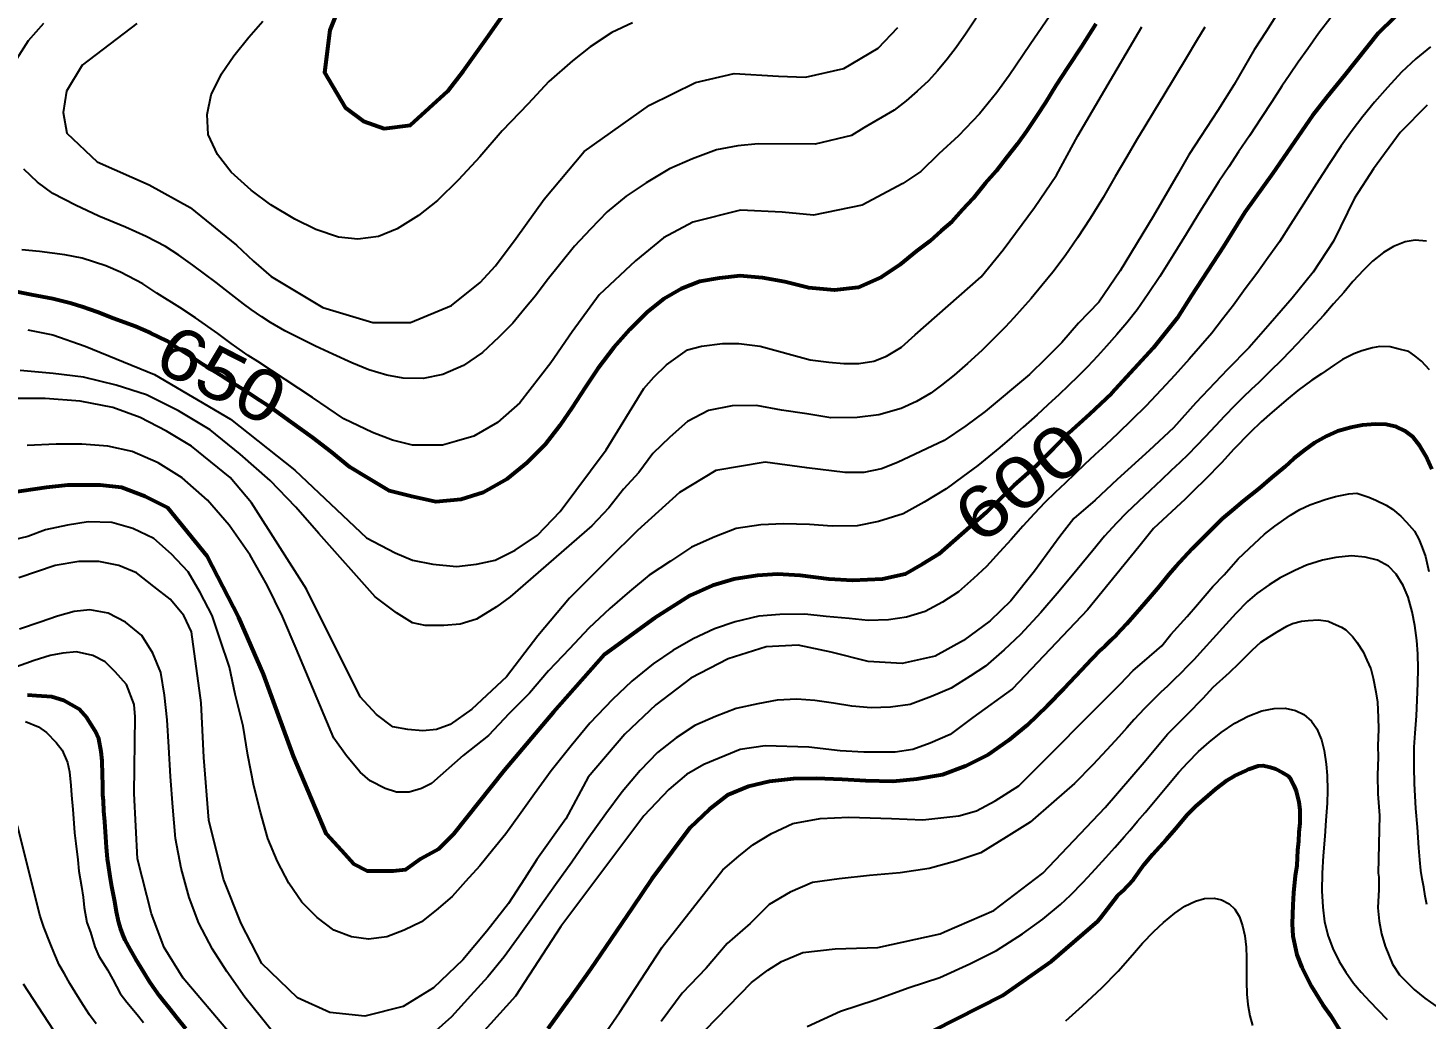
# Model space of a CAD drawing. Header units: metres. Extents: x 552626 to 559174, y 1843804 to 1852371.
# Drawn here: x 557642.8 to 558106.5, y 1846010.2 to 1846339 of the extents above; entities that cross this region are included whole.
import ezdxf
from ezdxf.enums import TextEntityAlignment as Align

# ---------------------------------------------------------------- set-up
doc = ezdxf.new("R2010")
doc.units = ezdxf.units.M
doc.header["$LTSCALE"] = 6.8
doc.layers.add('1', color=7, linetype='Continuous', lineweight=25)
doc.layers.add('2', color=7, linetype='Continuous', lineweight=53)
doc.layers.add('4', color=7, linetype='Continuous')

msp = doc.modelspace()

# ---------------------------------------------------------------- linework, layer by layer
at = {"layer": '1'}
for points in [[(558061.19, 1846350.17), (558053.4, 1846337.84), (558049.42, 1846331.73), (558042.8, 1846320.26), (558037.41, 1846311.68), (558031.73, 1846303.06), (558027.76, 1846296.96), (558024.22, 1846290.77), (558015.94, 1846276.51), (558004.98, 1846258.46), (557997.94, 1846248.09), (557991.2, 1846241.06), (557985.69, 1846234.62), (557980.31, 1846229.34), (557974.93, 1846224.07), (557960.24, 1846211.74), (557953.78, 1846207.05), (557946.63, 1846202.12), (557931.21, 1846194.85), (557925.82, 1846192.77), (557920.01, 1846191.52), (557913.8, 1846191.52), (557901.13, 1846193.13), (557887.22, 1846194.95), (557870.9, 1846192.16), (557858.87, 1846184.93), (557844.93, 1846172.32), (557835.05, 1846162.63), (557822.36, 1846149.83), (557811.83, 1846137.38), (557801.43, 1846123.8), (557790.02, 1846113.04), (557782.82, 1846107.97), (557778.26, 1846106.3), (557773.7, 1846105.89), (557768.72, 1846106.3), (557763.75, 1846107.14), (557758.36, 1846111.29), (557752.97, 1846117.11), (557735.12, 1846152.85), (557716.88, 1846181.54), (557709.83, 1846189.85), (557696.98, 1846200.25)], [(557982.94, 1846344.82), (557975.16, 1846333.49), (557968.25, 1846323.28), (557964.08, 1846317.59), (557958.35, 1846310.54), (557951.36, 1846303.2), (557944.92, 1846297.22), (557938.89, 1846291.43), (557932.93, 1846287.38), (557919.45, 1846280.22), (557903.34, 1846276.91), (557892.86, 1846277.9), (557879.12, 1846278.62), (557863.23, 1846274.62), (557853.54, 1846269.38), (557844.29, 1846261.75), (557832.19, 1846250.46), (557823.22, 1846238.26), (557816.18, 1846227.89), (557805.91, 1846214.68), (557798.53, 1846208.15), (557790.66, 1846203.57), (557784.85, 1846201.91), (557780.29, 1846200.66), (557775.73, 1846200.66), (557770.34, 1846200.66), (557763.71, 1846202.33), (557757.08, 1846204.82), (557747.54, 1846209.39), (557737.18, 1846216.46), (557719, 1846228.35), (557715.8, 1846230.32), (557710.17, 1846234.37), (557705.77, 1846237.62), (557698.37, 1846242.86), (557693.1, 1846246.29), (557685.48, 1846251.03), (557680.82, 1846254.15), (557673.5, 1846257.98), (557668.58, 1846260.12), (557660.76, 1846262.65), (557655.02, 1846263.74), (557646.61, 1846264.87), (557640.76, 1846265.37)], [(557957.23, 1846342.25), (557953.89, 1846337.32), (557950.59, 1846332.58), (557947.59, 1846328.61), (557944.45, 1846324.77), (557941.41, 1846321.45), (557937.73, 1846318.01), (557934.07, 1846314.79), (557930.06, 1846311.73), (557920.01, 1846305.85), (557915.87, 1846303.36), (557903.85, 1846300.45), (557884.92, 1846300.57)], [(558074.92, 1846342.5), (558070.84, 1846337.14), (558067.31, 1846332.07), (558064.03, 1846327.66), (558061.28, 1846323.55), (558058.68, 1846319.76), (558055.31, 1846314.52), (558051.9, 1846309.32), (558047.91, 1846303.22)], [(557639.06, 1846328.77), (557642.91, 1846334.86), (557648.01, 1846340.63)], [(557642.67, 1846238.91), (557650.96, 1846237.25), (557661.74, 1846233.51), (557684.78, 1846224.08), (557709.88, 1846209.19), (557731.3, 1846192.3), (557755.01, 1846169.9), (557764.55, 1846164.91), (557770.35, 1846162.42), (557776.99, 1846161.17), (557784.86, 1846160.34), (557791.5, 1846161.17), (557797.72, 1846162.42), (557804.35, 1846165.74), (557811.81, 1846170.73), (557819.27, 1846178.63), (557834.58, 1846199.04), (557847.05, 1846219.38), (557850.37, 1846223.12), (557854.51, 1846227.27), (557861.56, 1846232.26), (557866.12, 1846233.51), (557873.17, 1846234.34), (557878.56, 1846234.34), (557885.61, 1846233.51), (557902.19, 1846228.94), (557908.41, 1846228.11), (557913.38, 1846227.69), (557918.36, 1846227.69), (557923.33, 1846228.52), (557927.48, 1846230.18), (557932.45, 1846233.1), (557937.01, 1846237.25), (557958.95, 1846256.42), (557966.16, 1846265.38), (557976.61, 1846279.48), (557983.9, 1846290.17), (557991.03, 1846303.28), (557998.84, 1846316.62), (558012.23, 1846339.43)], [(557678.88, 1846340.49), (557660.77, 1846326.72), (557655.53, 1846318.02), (557654.4, 1846310.98), (557655.7, 1846304.1), (557665.66, 1846294.56), (557683, 1846286.96), (557696.59, 1846279.46), (557711.95, 1846267.01), (557717.51, 1846261.67), (557723.47, 1846256.53), (557740.57, 1846246.31), (557757.14, 1846241.34), (557769.65, 1846241.33), (557783.18, 1846246.9), (557792.72, 1846254.57), (557797.78, 1846260.09), (557804.67, 1846269.29), (557813.97, 1846282.24), (557827.24, 1846297.99), (557848.89, 1846313.36), (557864.19, 1846320.88), (557877.03, 1846323.93), (557891.66, 1846323.03), (557900.61, 1846322.71), (557913.33, 1846325.6), (557924.71, 1846332.35), (557931.32, 1846339.21)], [(557843.27, 1846340.72), (557836.46, 1846337.47), (557829.27, 1846332.76), (557823.42, 1846328.15), (557815.54, 1846321.28), (557808.65, 1846313.9), (557800.05, 1846304.9), (557792.68, 1846296.26), (557785.58, 1846288.6), (557778.55, 1846281.77), (557772.26, 1846276.79), (557765.26, 1846272.38), (557759.03, 1846269.86), (557752.18, 1846268.91), (557745.77, 1846269.67), (557738.22, 1846272.19), (557731.26, 1846275.55), (557723.33, 1846280.37), (557716.77, 1846285.21), (557710.15, 1846291.17), (557705.66, 1846297.08), (557702.53, 1846303.62), (557702.14, 1846310.36), (557703.47, 1846316.84), (557706.96, 1846323.76), (557711.09, 1846329.72), (557716.06, 1846336.01), (557720.69, 1846341.31)], [(558033.09, 1846339.32), (558030.35, 1846334.75), (558026.94, 1846329), (558019.53, 1846316.72), (558016.39, 1846311.65), (558013.19, 1846306.38), (558010.46, 1846301.82), (558007.25, 1846296.3), (558003.41, 1846289.69), (557999.36, 1846282.81), (557995.06, 1846275.77), (557990.88, 1846269.35), (557986.75, 1846263.47), (557982.65, 1846258.03), (557979.01, 1846253.54), (557975.47, 1846249.31)], [(558107.95, 1846332.78), (558103.09, 1846328.77), (558098.32, 1846324.36), (558093.66, 1846319.25), (558089.33, 1846314.36), (558085.54, 1846309.68), (558081.92, 1846304.96), (558078.29, 1846299.94), (558074.45, 1846294.03), (558069.99, 1846287.25), (558065.87, 1846280.53), (558061.49, 1846273.78), (558057.84, 1846268.12), (558054.14, 1846262.87), (558050.34, 1846257.56), (558046.5, 1846252.48), (558042.56, 1846247.06), (558038.91, 1846242.45), (558035.38, 1846237.74), (558031.66, 1846233.48), (558027.94, 1846229.1), (558023.16, 1846223.86), (558018.66, 1846218.98), (558013.5, 1846213.54), (558008.88, 1846208.97), (558004.29, 1846204.51), (558000.26, 1846200.77), (557996.6, 1846197.38), (557993.22, 1846194.15), (557989.94, 1846191.08), (557986.73, 1846188.06), (557983.46, 1846184.94), (557979.99, 1846181.6), (557976.54, 1846177.85), (557972.69, 1846173.8), (557968.88, 1846169.27), (557964.98, 1846165.1), (557960.69, 1846160.39), (557956.42, 1846156.36), (557951.43, 1846151.99), (557946.07, 1846148.51), (557940.32, 1846145.49), (557934.14, 1846143.58), (557928.16, 1846142.67), (557921.43, 1846142.51), (557915.12, 1846143.13), (557907.46, 1846143.83), (557900.46, 1846144.55), (557892.16, 1846144.46), (557885.2, 1846143.86), (557877.29, 1846142.03), (557870.51, 1846139.7), (557863.41, 1846136.34), (557856.63, 1846132.54), (557850.12, 1846128.06), (557843.08, 1846122.38), (557836.59, 1846116.24), (557829.16, 1846108.44), (557822.89, 1846100.89), (557816.34, 1846092.6), (557810.79, 1846084.97), (557805.74, 1846078.02), (557801.26, 1846071.74), (557796.88, 1846066.29), (557792.58, 1846061.04)], [(558106.89, 1846313.44), (558097.85, 1846304.31), (558089.01, 1846292.27), (558082.75, 1846282.58), (558075.76, 1846268.33), (558069.01, 1846258), (558062.04, 1846249.36), (558054.75, 1846240.97), (558047.84, 1846233.06), (558040.57, 1846225.68), (558030.17, 1846214.61), (558022.72, 1846206.34), (558014.61, 1846198.86), (558004.03, 1846189.19), (557996.69, 1846182.38), (557989.69, 1846176.33), (557984.98, 1846170.27), (557984.98, 1846170.27), (557976.57, 1846158.81), (557968.78, 1846148.99), (557961.91, 1846142.37), (557953.01, 1846135.84), (557943.68, 1846130.58), (557932.67, 1846128.19)], [(557884.92, 1846300.57), (557878.24, 1846299.93), (557871.14, 1846298.6), (557863.17, 1846295.55), (557855.57, 1846292.29), (557847.78, 1846287.69), (557841.16, 1846283.26), (557834.89, 1846278.01), (557829.32, 1846272.3), (557824.08, 1846266.62), (557819.09, 1846260.42), (557814.99, 1846255.39), (557811.14, 1846250.19), (557807.59, 1846245.98), (557803.6, 1846241.04), (557798.92, 1846236.42), (557793.47, 1846231.33), (557787.2, 1846227.04), (557780.34, 1846224.1), (557773.88, 1846222.75), (557767.16, 1846222.81), (557761.76, 1846223.83), (557755.77, 1846225.58), (557750.18, 1846227.97), (557743.84, 1846230.83), (557738.13, 1846233.45), (557732.2, 1846236.48), (557727.9, 1846238.55), (557723.24, 1846241.31), (557720.29, 1846243.19), (557716.79, 1846245.58), (557714.21, 1846247.49), (557711.3, 1846249.84), (557708.3, 1846252.14), (557705.19, 1846254.58), (557701.32, 1846257.46), (557697.48, 1846260.28), (557692.84, 1846263.61), (557688.41, 1846266.51), (557681.99, 1846269.79), (557675.16, 1846272.96), (557666.26, 1846276.56), (557658.49, 1846280.26), (557650.98, 1846284.13), (557645.93, 1846287.81), (557641.43, 1846292.15)], [(558047.91, 1846303.22), (558044.31, 1846297.88), (558041.02, 1846292.96), (558037.78, 1846288.11), (558034.8, 1846283.35), (558030.99, 1846277.31), (558026.93, 1846270.61), (558022.57, 1846263.63), (558018.18, 1846256.59), (558014.33, 1846250.79), (558010.65, 1846245.54), (558007.25, 1846241.24), (558003.92, 1846237.29), (558000.53, 1846233.5), (557997.45, 1846230.14), (557994.13, 1846226.63), (557991.09, 1846223.52), (557987.78, 1846220.3), (557984.84, 1846217.48), (557981, 1846213.99), (557977.44, 1846210.67), (557972.9, 1846206.64), (557969.13, 1846203.27), (557965.06, 1846199.86), (557961.51, 1846196.89), (557957.8, 1846193.83), (557952.79, 1846190.17), (557947.36, 1846186.08), (557939.99, 1846181.75), (557933.01, 1846177.89), (557924.84, 1846175.25), (557917.75, 1846173.9), (557909.5, 1846173.77), (557901.94, 1846174.28), (557893.3, 1846174.55), (557885.78, 1846174.24), (557877.68, 1846172.95), (557870.54, 1846170.18), (557862.81, 1846166.76), (557855.9, 1846162.16), (557848.8, 1846157.47), (557842.25, 1846152.08), (557835.75, 1846146.44), (557828.81, 1846139.92), (557822.34, 1846133.05), (557815.44, 1846125.79), (557809.11, 1846118.39), (557802.39, 1846111.59), (557795.55, 1846104.28), (557787.08, 1846097.66), (557776.6, 1846088.43), (557773.28, 1846086.76), (557769.14, 1846085.52), (557764.99, 1846085.52), (557761.26, 1846086.76), (557756.28, 1846089.26), (557752.97, 1846092.17), (557748.41, 1846097.57), (557744.26, 1846103.39), (557731.72, 1846133.15), (557727.2, 1846143.73), (557722.1, 1846154.15), (557716.5, 1846164.12), (557709.5, 1846174.13), (557702.31, 1846182.38)], [(558106.58, 1846268.32), (558102.89, 1846268.6), (558099.51, 1846268.05), (558095.66, 1846266.54), (558092.37, 1846264.54), (558088.74, 1846261.65), (558085.7, 1846258.64), (558082.23, 1846254.87), (558079.17, 1846251.3), (558075.82, 1846247.46), (558072.54, 1846243.74), (558068.14, 1846238.97), (558063.81, 1846234.39), (558058.6, 1846228.95), (558054.69, 1846225.06), (558050.93, 1846221.33), (558048.58, 1846219.18), (558045.75, 1846216.42), (558043.07, 1846213.78), (558039.64, 1846210.21), (558036.6, 1846207), (558033.24, 1846203.4), (558030.37, 1846200.42), (558027.52, 1846197.51), (558024.83, 1846194.89), (558021.97, 1846192.17), (558018.74, 1846189.14), (558014.95, 1846185.62), (558011.05, 1846181.88), (558007.08, 1846178.12), (558003.82, 1846174.72), (557999.83, 1846170.39), (557995.94, 1846165.66), (557990.76, 1846159.39), (557984.82, 1846152.19), (557978.74, 1846145.09), (557971.92, 1846137.79), (557966.52, 1846132.67), (557960.33, 1846127.27), (557955.27, 1846124), (557948.91, 1846119.97), (557942.46, 1846117.27), (557935.4, 1846114.63), (557928.82, 1846113.71), (557922.38, 1846113.44), (557916.05, 1846114.02), (557909.96, 1846115.06), (557903.73, 1846115.91), (557897.74, 1846116.33), (557891.28, 1846116.08), (557884.84, 1846114.84), (557877.61, 1846113.22), (557870.78, 1846110.58), (557863.94, 1846107.66), (557857.71, 1846103.52), (557851.6, 1846098.65)], [(557975.47, 1846249.31), (557972.55, 1846245.98), (557969.75, 1846242.9), (557966.89, 1846239.74), (557963.2, 1846236.13), (557959.11, 1846232.01), (557954.36, 1846227.74), (557950, 1846223.85), (557945.81, 1846220.54), (557942.17, 1846217.9), (557937.48, 1846215.12), (557932.41, 1846212.79), (557924.93, 1846210.63), (557917.74, 1846209.77), (557909.01, 1846209.66), (557901.09, 1846211), (557892.72, 1846212.19), (557884.38, 1846213.81), (557876.35, 1846213.63), (557868.51, 1846212.14), (557861.56, 1846208.52), (557855.7, 1846203.31), (557850, 1846197.81), (557845.42, 1846191.57), (557840.24, 1846185.99), (557835.46, 1846179.85), (557829.83, 1846173.9), (557802.69, 1846150.36), (557798.13, 1846147.03), (557791.5, 1846142.88), (557786.11, 1846141.21), (557780.72, 1846140.8), (557774.5, 1846140.8), (557770.35, 1846141.63), (557764.96, 1846144.96), (557757.92, 1846150.36), (557739.26, 1846171.33), (557731.57, 1846180.01), (557723.05, 1846188.91), (557713.15, 1846197.6), (557703.18, 1846205.72), (557692.72, 1846212.06), (557682.04, 1846217.26), (557672.02, 1846220.55), (557661.21, 1846223.12), (557651.11, 1846224.34), (557640.2, 1846225.36)], [(558107.64, 1846225.65), (558104.91, 1846228.44), (558102.78, 1846230.27), (558100.8, 1846231.64), (558097.16, 1846232.61), (558094.61, 1846233.24), (558091.17, 1846233.38), (558088.76, 1846232.89), (558085.16, 1846231.96), (558082.53, 1846230.97), (558078.78, 1846228.98), (558076.14, 1846227.31), (558071.76, 1846224.29), (558068.6, 1846222.19), (558063.9, 1846218.74), (558060.7, 1846216.15), (558055.47, 1846211.6), (558051.78, 1846208.38), (558048.14, 1846204.78), (558042.57, 1846199.14), (558038.73, 1846194.86), (558033.08, 1846189.11), (558029.6, 1846185.72), (558026.56, 1846182.68), (558016.04, 1846173.02), (558011.25, 1846166.93), (557994.17, 1846145.96), (557969.26, 1846119.81), (557956.11, 1846110.26), (557948.65, 1846104.64), (557942.02, 1846101.73), (557936.22, 1846099.65), (557930.41, 1846098.82), (557924.61, 1846098.82), (557920.05, 1846098.82), (557912.17, 1846099.24), (557901.81, 1846100.49), (557887.3, 1846100.9), (557879, 1846099.65), (557866.98, 1846094.66), (557861.18, 1846091.34), (557855.37, 1846086.35), (557847.08, 1846077.62), (557819.47, 1846040.92), (557804.45, 1846017.87), (557787.84, 1845999.43)], [(557696.98, 1846200.25), (557688.68, 1846205.24), (557679.98, 1846209.81), (557670.86, 1846213.14), (557660.08, 1846215.21), (557648.47, 1846216.05), (557638.11, 1846216.05)], [(557702.31, 1846182.38), (557693.93, 1846189.77), (557685.96, 1846194.71), (557677.29, 1846198.47), (557669.28, 1846200.31), (557660.58, 1846201), (557652.08, 1846200.97), (557642.44, 1846200.53)], [(557827.38, 1845995.65), (557838.96, 1846012.46), (557853.1, 1846034.07), (557873.2, 1846059.74), (557878.59, 1846064.31), (557883.15, 1846068.06), (557889.37, 1846071.8), (557896.42, 1846075.12), (557905.54, 1846076.79), (557915.07, 1846077.2), (557929.17, 1846076.79), (557939.53, 1846076.37), (557951.55, 1846077.62), (557957.36, 1846079.28), (557963.58, 1846082.61), (557971.45, 1846087.6), (558005.04, 1846121.29), (558009.31, 1846125.92), (558013.11, 1846129.06), (558018.85, 1846134.06), (558021.8, 1846137.85), (558027.25, 1846143.76), (558030.65, 1846147.71), (558035.8, 1846153.68), (558039.5, 1846157.57), (558044.16, 1846162.91), (558047.82, 1846166.32), (558052.92, 1846171.14), (558056.31, 1846173.75), (558061.55, 1846177.45), (558064.65, 1846179.27), (558067.88, 1846180.81), (558072.99, 1846182.59), (558076.48, 1846183.6), (558080.84, 1846184.43), (558083.57, 1846184.68), (558087.45, 1846183.36), (558089.86, 1846182.33), (558093.3, 1846180.67), (558095.36, 1846179.4), (558098.12, 1846177.09), (558099.99, 1846175.13), (558102.66, 1846172.04), (558104.03, 1846169.45), (558105.23, 1846166.66), (558106.27, 1846163.65), (558107.36, 1846158.74)], [(557792.58, 1846061.04), (557787.88, 1846055.89), (557783.43, 1846050.92), (557778.17, 1846046.38), (557773.24, 1846042.53), (557767.48, 1846039.72), (557761.76, 1846037.51), (557755.74, 1846036.73), (557750.03, 1846037.5), (557744.16, 1846039.78), (557738.68, 1846043.98), (557733.58, 1846049.05), (557729.23, 1846055.36), (557725.55, 1846062.47), (557722.35, 1846070.19), (557719.84, 1846078.92), (557717.72, 1846087.6), (557715.71, 1846097.75), (557714.11, 1846107.38), (557711.48, 1846118.04), (557709.61, 1846127.03), (557706.34, 1846136.46), (557703.89, 1846144.13), (557699.9, 1846151.78), (557695.84, 1846158.59), (557690.39, 1846164.49), (557684.48, 1846169.65), (557677.51, 1846172.95), (557670.6, 1846174.99), (557662.67, 1846175.17), (557655.91, 1846174.08), (557648.61, 1846172.49), (557642.76, 1846170.33), (557635.72, 1846168.71)], [(557932.67, 1846128.19), (557921.41, 1846128.89), (557909.16, 1846131.93), (557898.27, 1846134.22), (557887.6, 1846133.67), (557875.03, 1846129.76), (557862.59, 1846123.32), (557851.03, 1846114.48), (557840.68, 1846104.79), (557828.57, 1846090.51), (557821.11, 1846076.69), (557811.5, 1846063.12), (557807.5, 1846056.77), (557802.1, 1846048.61), (557794.9, 1846039.35), (557787.02, 1846029.92), (557777.23, 1846020.64), (557767.23, 1846014.42), (557754.53, 1846011.16), (557742.9, 1846012.38), (557732.12, 1846017.32), (557720.36, 1846028.65), (557713.46, 1846041.99), (557707.61, 1846056.7), (557702.78, 1846076.24), (557701.1, 1846097.02), (557700.24, 1846115.12), (557696.96, 1846138.72), (557694.48, 1846144.12), (557689.92, 1846149.53), (557684.53, 1846153.68), (557678.72, 1846158.26), (557672.92, 1846160.75), (557666.29, 1846162), (557659.65, 1846162), (557651.78, 1846160.75), (557639.76, 1846156.59)], [(558102.76, 1846140.8), (558101.86, 1846145.33), (558100.5, 1846150.16), (558098.87, 1846154.04), (558096.58, 1846157.81), (558094.02, 1846160.46), (558090.42, 1846162.52), (558086.31, 1846163.5), (558081.78, 1846163.86), (558076.52, 1846163.31), (558072.16, 1846162.48), (558066.83, 1846160.77), (558062.96, 1846159.08), (558058.05, 1846156.57), (558054.42, 1846154.28), (558050.38, 1846151.36), (558047.29, 1846148.73), (558043.43, 1846144.81), (558040.1, 1846141.11), (558035.8, 1846136.36), (558032.59, 1846132.82), (558029.42, 1846129.46), (558027.27, 1846127.2), (558025.11, 1846125.01), (558022.89, 1846122.85), (558020.67, 1846120.7), (558018.48, 1846118.65), (558016.54, 1846116.72), (558014.73, 1846114.92), (558013.15, 1846113.33), (558011.26, 1846111.3), (558009.68, 1846109.62), (558007.26, 1846106.9), (558004.53, 1846103.85), (558000.63, 1846099.51), (557995.94, 1846094.62), (557989.9, 1846088.41), (557983.05, 1846082.39), (557975.19, 1846075.54), (557967.21, 1846070.62), (557958.76, 1846065.43), (557950.56, 1846062.66), (557941.7, 1846060.21), (557932.07, 1846058.75), (557921.83, 1846057.89), (557911.8, 1846056.77), (557902.94, 1846055.51), (557895.61, 1846052.37), (557888.65, 1846048.21), (557882.25, 1846041.95), (557874.65, 1846035.32), (557867.67, 1846027.08), (557859.76, 1846018.82), (557852.82, 1846009.42)], [(557733.25, 1845994.32), (557720.22, 1846010.68), (557714.65, 1846017.5), (557708.76, 1846026), (557703.94, 1846033.41), (557699.41, 1846042.06), (557696.2, 1846050.55), (557693.61, 1846060.3), (557691.74, 1846070.11), (557690.76, 1846080.56), (557690.01, 1846090.66), (557689.53, 1846100.4), (557688.92, 1846109.47), (557688.02, 1846117.64), (557686.78, 1846125.18), (557684.12, 1846131.67), (557680.55, 1846137.51), (557675.07, 1846141.93), (557669.37, 1846144.91), (557663.32, 1846145.98), (557658.09, 1846145.49), (557652.54, 1846143.93), (557646.8, 1846141.85), (557639.94, 1846139.56)], [(557867.41, 1846006.61), (557882.73, 1846022.32), (557888.12, 1846026.48), (557892.68, 1846029.39), (557899.73, 1846032.3), (557910.51, 1846033.55), (557924.61, 1846033.97), (557945.34, 1846038.54), (557946.7, 1846039.2), (557963.11, 1846046.23), (557979.36, 1846058.69), (558000.04, 1846080.47), (558013, 1846095.43), (558020.72, 1846104.71), (558023.93, 1846107.96), (558027.4, 1846111.35), (558032.54, 1846116.65), (558035.89, 1846120.31), (558041.26, 1846125.26), (558044.49, 1846128.33), (558048.89, 1846132.68), (558051.72, 1846135.22), (558054.44, 1846136.99), (558057.09, 1846138.65), (558060.27, 1846140.58), (558062.16, 1846141.48), (558065.11, 1846142.23), (558067.35, 1846142.51), (558070.85, 1846142.66), (558074.05, 1846142.21), (558075.67, 1846141.46), (558078.48, 1846140.29), (558079.82, 1846139.41), (558082.11, 1846137.13), (558083.57, 1846135.31), (558085.6, 1846132.05), (558086.8, 1846129.25), (558088.11, 1846126.37), (558088.97, 1846123.34), (558089.82, 1846118.78), (558090.35, 1846115.33), (558090.61, 1846110.23), (558090.71, 1846106.43), (558090.45, 1846100.88), (558090.54, 1846097.09), (558090.33, 1846091.17), (558090.44, 1846085), (558091.06, 1846077.75), (558090.6, 1846058.67), (558090.76, 1846057.36), (558090.8, 1846053.27), (558090.43, 1846047.14), (558090.88, 1846042.72), (558091.69, 1846038.54), (558092.87, 1846034.41), (558095.33, 1846028.44)], [(558106.72, 1846048.23), (558106.14, 1846051.02), (558105.7, 1846053.95), (558105.17, 1846056.74), (558104.78, 1846059.49), (558104.39, 1846063.1), (558104.04, 1846067.06), (558103.62, 1846073.91), (558103.14, 1846080.05), (558102.67, 1846088.33), (558102.53, 1846093.83), (558102.58, 1846100.4), (558102.88, 1846105.09), (558103.29, 1846110.82), (558103.54, 1846116.03), (558103.8, 1846121.62), (558103.87, 1846126.41), (558103.76, 1846131.36), (558103.42, 1846135.85), (558102.76, 1846140.8)], [(557709.58, 1846005.68), (557694.2, 1846023.81), (557687.88, 1846033.96), (557683.73, 1846045.19), (557679.04, 1846063.36), (557677.94, 1846085.08), (557678.34, 1846110.46), (557677.93, 1846114.62), (557675.44, 1846121.27), (557671.71, 1846125.43), (557668.39, 1846128.75), (557664.25, 1846130.83), (557658.86, 1846132.08), (557654.3, 1846131.66), (557650.15, 1846130.83), (557644.76, 1846129.17), (557637.72, 1846126.68)], [(558003.24, 1846067.16), (558006.48, 1846070.83), (558008.18, 1846072.83), (558010.8, 1846075.9), (558013.33, 1846078.81), (558020.47, 1846087.34), (558024.49, 1846092.15), (558027.43, 1846095.35), (558030.96, 1846099.03), (558034.55, 1846102.09), (558038.56, 1846105.33), (558043.09, 1846108.37), (558047.49, 1846110.74), (558051.97, 1846112.49), (558056.07, 1846113.21), (558059.74, 1846113.33), (558063.22, 1846112.55), (558065.96, 1846111.26), (558068.5, 1846109.03), (558070.3, 1846106.5), (558071.8, 1846102.92), (558072.69, 1846099.36), (558073.34, 1846094.85), (558073.69, 1846090.99), (558073.76, 1846086.09), (558073.68, 1846081.85), (558073.27, 1846076.12), (558072.88, 1846070.88), (558072.33, 1846064.44), (558072.01, 1846058.64), (558071.86, 1846052.74), (558072.19, 1846047.33), (558072.84, 1846042.49), (558074.06, 1846037.69), (558075.53, 1846033.65), (558077.63, 1846029.32), (558079.83, 1846025.75), (558082.46, 1846022.16), (558084.97, 1846019.19), (558087.81, 1846016.11), (558090.52, 1846013.3), (558093.59, 1846010.13)], [(557641.89, 1846108.93), (557646.3, 1846107.19), (557648.91, 1846105.33), (557652.08, 1846102.02), (557654.12, 1846099.42), (557655.86, 1846095.36), (557656.53, 1846092.3), (557657.01, 1846087.7), (557657.22, 1846084.5), (557657.62, 1846079.79), (557657.81, 1846076.77), (557658.21, 1846072.06), (557658.66, 1846068.5), (557659.34, 1846063.07), (557659.62, 1846059.3), (557660.54, 1846054.19), (557661.07, 1846050.73), (557661.41, 1846047.26), (557662.23, 1846042.22), (557663.48, 1846039.05), (557664.95, 1846034.19), (557666.28, 1846031.13), (557669.14, 1846026.54), (557670.88, 1846023.33), (557673.36, 1846018.7), (557675.52, 1846015.83), (557678.98, 1846011.79), (557681.12, 1846009.11)], [(557851.6, 1846098.65), (557845.8, 1846092.74), (557839.88, 1846085.67), (557834.42, 1846078.3), (557828.23, 1846069.67), (557823.15, 1846062.29), (557817.75, 1846054.82), (557813.94, 1846049.47), (557809.57, 1846043.19), (557805.67, 1846037.73), (557800.65, 1846030.88), (557795.28, 1846024.3), (557789.53, 1846018), (557783.23, 1846010.98), (557777.09, 1846005.5)], [(557665.38, 1846008.71), (557663.17, 1846011.64), (557661.17, 1846014.74), (557659.29, 1846017.77), (557656.64, 1846022.02), (557654.82, 1846025.2), (557653.16, 1846028.25), (557651.57, 1846031.91), (557650.17, 1846035.47), (557648.06, 1846040.76), (557646.85, 1846044.39), (557639.28, 1846074.34)], [(557901.16, 1846007.73), (557912.26, 1846012.91), (557923.74, 1846016.66), (557934.98, 1846020.73), (557945.18, 1846024), (557955.16, 1846028.53), (557963.97, 1846032.94), (557972.59, 1846038.53), (557979.38, 1846043.34), (557985.19, 1846048.25), (557988.6, 1846051.33), (557992.74, 1846055.69), (557995.6, 1846058.78), (558000.24, 1846063.88), (558003.24, 1846067.16)], [(557987.03, 1846009.63), (557992.57, 1846014.59), (557998.98, 1846020.61), (558004.33, 1846026.18), (558009.16, 1846031.51), (558012.42, 1846035.37), (558016.13, 1846039.24), (558019.4, 1846042.29), (558023.19, 1846045.42), (558026.44, 1846047.65), (558030.02, 1846049.4), (558032.97, 1846050.23), (558036.16, 1846050.36), (558038.68, 1846049.83), (558041.22, 1846048.5), (558043.01, 1846046.67), (558044.6, 1846044.13), (558045.63, 1846041.14), (558046.37, 1846037.89), (558046.79, 1846034.1), (558046.93, 1846030.51), (558046.95, 1846026.27), (558046.89, 1846022.6), (558047.03, 1846018.48), (558047.37, 1846015.08), (558048.05, 1846011.32), (558048.86, 1846008.13)], [(558095.33, 1846028.44), (558097.68, 1846024.93), (558102.48, 1846020.01), (558106.06, 1846017.23), (558111.7, 1846013.18)], [(557641.15, 1846021.94), (557652.8, 1846004.13), (557667.27, 1845986.63), (557681.4, 1845960.55), (557687.97, 1845938.32), (557694, 1845910.96), (557701.48, 1845890.61), (557709.83, 1845873.74), (557715.69, 1845868.36), (557719.59, 1845864.93), (557725.94, 1845861.51), (557731.3, 1845859.06), (557735.7, 1845858.08), (557742.04, 1845858.08), (557751.31, 1845859.55)]]:
    msp.add_lwpolyline(points, dxfattribs=at)
at = {"layer": '2'}
for points in [[(557747.22, 1846349.2), (557742.84, 1846338.3), (557741.14, 1846324.29), (557747.92, 1846312.63), (557754.1, 1846308.09), (557760.87, 1846305.63), (557769.65, 1846306.73), (557782.03, 1846318.06), (557787.23, 1846324.75), (557794.92, 1846335.63), (557802.24, 1846346.04)], [(558101.05, 1846347.55), (558090.55, 1846337.32), (558079.37, 1846323.27), (558073.52, 1846316.06), (558068.81, 1846310.01), (558055.69, 1846290.83), (558046.39, 1846277.88), (558039.34, 1846266.5), (558028.73, 1846250.22), (558023.92, 1846242.72), (558015.96, 1846232.81), (558009.63, 1846225.98), (558002.18, 1846217.71), (557994.84, 1846210.9), (557988, 1846204.72), (557983.03, 1846199.64), (557977.16, 1846193.73), (557969.78, 1846187.2), (557960.55, 1846178.28)], [(557996.98, 1846340.34), (557992.17, 1846332.88), (557987.61, 1846326.03), (557983.7, 1846319.9), (557980.23, 1846314.31), (557977.23, 1846309.72), (557973.99, 1846304.75), (557970.9, 1846300.51), (557967.52, 1846296.22), (557963.84, 1846291.56), (557960.2, 1846287.41), (557956.21, 1846282.44), (557952.7, 1846278.71), (557949.24, 1846274.75), (557945.62, 1846271.77), (557941.89, 1846268.34), (557937.44, 1846264.94), (557931.94, 1846260.44), (557925.84, 1846256.38), (557918.12, 1846252.96), (557910.22, 1846252.07), (557901.76, 1846252.78), (557893.77, 1846254.83), (557886.43, 1846256.14), (557878.93, 1846256.84), (557872.18, 1846255.99), (557865.58, 1846254.87), (557859.46, 1846252.43), (557853.69, 1846249.18), (557848.08, 1846244.74), (557842.36, 1846239.01), (557837.09, 1846232.98), (557831.79, 1846226.09), (557827.62, 1846219.71), (557823.25, 1846213.1), (557819.21, 1846207.1), (557814.33, 1846200.8), (557808.24, 1846194.8), (557801.6, 1846189.34), (557793.79, 1846184.93), (557786.31, 1846182.64), (557778.05, 1846181.77), (557770.1, 1846183.54), (557762.56, 1846185.52), (557755.4, 1846189.78), (557749.56, 1846193.32), (557743.35, 1846198.41), (557737.11, 1846203.13), (557730.11, 1846208.3), (557723.59, 1846212.9), (557718.42, 1846216.24), (557714.67, 1846218.79), (557710.5, 1846221.25), (557706.68, 1846223.69), (557700.78, 1846227.38), (557696.43, 1846230.23), (557691.66, 1846233.29), (557688.78, 1846235.23), (557683.46, 1846237.75), (557678.39, 1846240.03), (557671.14, 1846242.69), (557665.86, 1846244.73), (557660.69, 1846246.47), (557657.19, 1846247.57), (557651.02, 1846249.17), (557643.96, 1846250.51), (557633.97, 1846252.43)], [(558108.41, 1846192.65), (558106.44, 1846197.05), (558104.4, 1846200.37), (558102.05, 1846203.39), (558099.49, 1846205.35), (558096.71, 1846206.72), (558093.25, 1846207.42), (558089.73, 1846207.59), (558085.45, 1846207.29), (558081.54, 1846206.53), (558077.14, 1846205.23), (558073.44, 1846203.61), (558069.46, 1846201.35), (558066.2, 1846198.99), (558062.67, 1846196.16), (558059.65, 1846193.47), (558055.18, 1846189.75), (558051.07, 1846186.26), (558045.81, 1846182.06), (558042.2, 1846178.99), (558038.9, 1846176.2), (558036.99, 1846174.28), (558034.57, 1846171.92), (558032.05, 1846169.37), (558028.9, 1846166.19), (558026.19, 1846163.29), (558023.49, 1846160.32), (558021.19, 1846157.67), (558017.91, 1846153.77), (558014.62, 1846149.89), (558010.32, 1846144.84), (558007.15, 1846141.29), (558003.85, 1846137.75), (558001.91, 1846135.89), (558000.01, 1846134.06), (557998.61, 1846132.72), (557995.5, 1846129.49), (557992.18, 1846126.02), (557986.3, 1846119.81), (557980.77, 1846114.17), (557974.17, 1846107.71), (557967.93, 1846102.61), (557961.23, 1846097.92), (557953.69, 1846094.12), (557946.14, 1846091.24), (557937.62, 1846089.81), (557929.59, 1846089.09), (557920.66, 1846089.31), (557912.85, 1846089.76), (557904.18, 1846090.01), (557896.69, 1846089.96), (557888.67, 1846089.1), (557881.78, 1846087.39), (557874.75, 1846084.49), (557868.78, 1846079.92), (557862.28, 1846073.67), (557856.42, 1846065.86), (557849.71, 1846056.8), (557843.32, 1846047.2), (557836.17, 1846036.86), (557829.39, 1846026.75)], [(557960.55, 1846178.28), (557944.89, 1846164.5), (557939.5, 1846161.17), (557933.7, 1846157.84), (557926.23, 1846156.18), (557916.28, 1846155.77), (557908.41, 1846156.18), (557898.87, 1846157.43), (557891.41, 1846157.84), (557884.78, 1846157.43), (557876.9, 1846156.18), (557869.85, 1846154.1), (557862.39, 1846150.78), (557850.55, 1846143.24), (557833.93, 1846131.22), (557817.02, 1846112.07), (557800.75, 1846092.74), (557783.89, 1846071.61), (557778.9, 1846066.61), (557773.01, 1846063.43), (557768.02, 1846059.79), (557763.94, 1846059.34), (557760.32, 1846059.34), (557755.33, 1846059.34), (557750.8, 1846061.61), (557746.72, 1846066.16), (557741.73, 1846071.61), (557730.88, 1846097.41), (557720.85, 1846124.67), (557712.7, 1846143.49), (557702.22, 1846163.77), (557689.1, 1846179.88), (557681.64, 1846183.62), (557673.76, 1846186.53), (557666.71, 1846187.36), (557655.93, 1846187.36), (557648.88, 1846186.53), (557636.86, 1846184.86)], [(557695.07, 1846007.03), (557691.94, 1846010.93), (557689.89, 1846013.57), (557687.58, 1846016.44), (557686.41, 1846017.95), (557685.05, 1846019.79), (557683.1, 1846022.72), (557681.15, 1846025.85), (557678.55, 1846030.14), (557676.78, 1846033.21), (557675.01, 1846036.41), (557674.18, 1846038.24), (557673.41, 1846040.37), (557672.87, 1846042.27), (557672.13, 1846045.85), (557671.52, 1846049.19), (557670.61, 1846054.19), (557670.05, 1846057.58), (557669.42, 1846061.27), (557669.16, 1846063.36), (557668.82, 1846067.11), (557668.54, 1846070.68), (557668.21, 1846075.69), (557667.97, 1846079.23), (557667.76, 1846082.59), (557667.59, 1846084.67), (557667.56, 1846087.92), (557667.46, 1846091.29), (557667.39, 1846095.91), (557667.02, 1846099.04), (557666.24, 1846103.2), (557665.08, 1846105.82), (557662.39, 1846110.04), (557659.72, 1846113.03), (557654.64, 1846115.94), (557650.72, 1846117.08), (557645.57, 1846117.5), (557642.61, 1846117.66)], [(557943.07, 1846006.47), (557965.99, 1846018.05), (557982.25, 1846029.42), (557997.57, 1846042.69), (557998.61, 1846043.89), (558004.12, 1846051.17), (558005.83, 1846052.71), (558009.45, 1846056.5), (558013, 1846061.51), (558015.81, 1846064.9), (558020.41, 1846069.95), (558023.41, 1846073.37), (558027.39, 1846078.05), (558030.08, 1846080.86), (558034.2, 1846084.42), (558036.78, 1846086.65), (558040.51, 1846089.49), (558042.99, 1846090.95), (558046.6, 1846092.54), (558047.57, 1846093.14), (558050.76, 1846094.2), (558052.45, 1846094.41), (558054.81, 1846093.76), (558056.59, 1846093.22), (558058.84, 1846091.98), (558060.69, 1846090.88), (558061.58, 1846089.85), (558062.61, 1846087.7), (558063.41, 1846085.89), (558064.25, 1846082.19), (558064.66, 1846079.68), (558064.56, 1846075.19), (558064.27, 1846072.21), (558064.16, 1846069.25), (558063.87, 1846066.26), (558063.65, 1846061.19), (558063.03, 1846057.78), (558062.5, 1846052.11), (558062.33, 1846048.18), (558062.08, 1846041.78), (558062.31, 1846037.72), (558063.56, 1846031.5), (558065.22, 1846027.34)], [(557829.39, 1846026.75), (557822.07, 1846016.47), (557815.24, 1846007)], [(558065.22, 1846027.34), (558068.48, 1846021.08), (558072.19, 1846014.99), (558074.83, 1846011.42), (558078.18, 1846005.94)]]:
    msp.add_lwpolyline(points, dxfattribs=at)

# ---------------------------------------------------------------- texts
at = {"layer": '4'}
for s, rotation, width, p in [('650', 332.931, 1.15, (557703.1, 1846216.38)), ('600', 37.894, 1.25, (557977.13, 1846181.57))]:
    msp.add_text(s, height=17, rotation=rotation, dxfattribs=dict(at, width=width)).set_placement(p, align=Align.CENTER)

doc.saveas('drawing.dxf')
